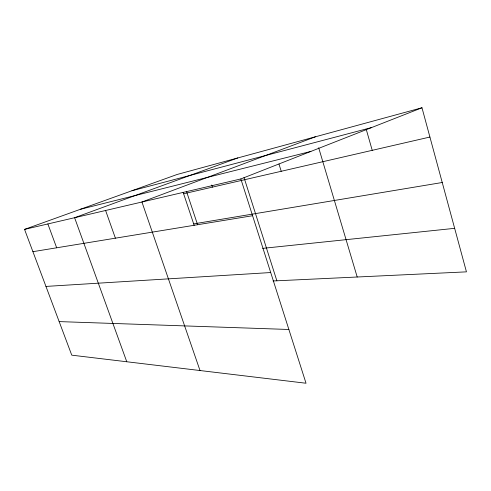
<?xml version="1.0" encoding="UTF-8"?>
<svg xmlns="http://www.w3.org/2000/svg" width="491" height="491" viewBox="0 0 491 491"><rect width="100%" height="100%" fill="white"/><g stroke="black" fill="none" stroke-linecap="round" stroke-linejoin="round"><path stroke-width="0.74" d="M240.848 178.945L306.022 383.238L71.76 355.165L24.55 229.389L240.848 178.945L421.978 107.762L466.45 271.854L273.076 280.975M315.4 136.799L141.936 202.01L200.009 370.533M237.785 157.942L74.607 217.716L126.776 361.763M24.55 229.389L177.171 174.458L421.978 107.762M131.987 190.723L371.644 127.543M80.383 209.295L310.883 151.418M183.616 193.761L429.913 137.044M193.681 223.902L442.238 182.505M32.915 251.68L252.583 215.721M262.673 248.372L454.654 228.333M45.951 286.419L270.707 272.542M59.159 321.599L288.868 329.479M47.866 223.951L56.668 247.789M105.602 210.486L115.403 238.178M183.137 192.331L194.154 225.326M186.568 191.6L197.597 224.725M211.707 185.015L212.4 187.132M244.015 177.515L276.869 280.797M278.98 164.025L281.22 171.285M318.677 147.785L357.202 277.01M366.2 129.231L372.227 150.326"/></g></svg>
